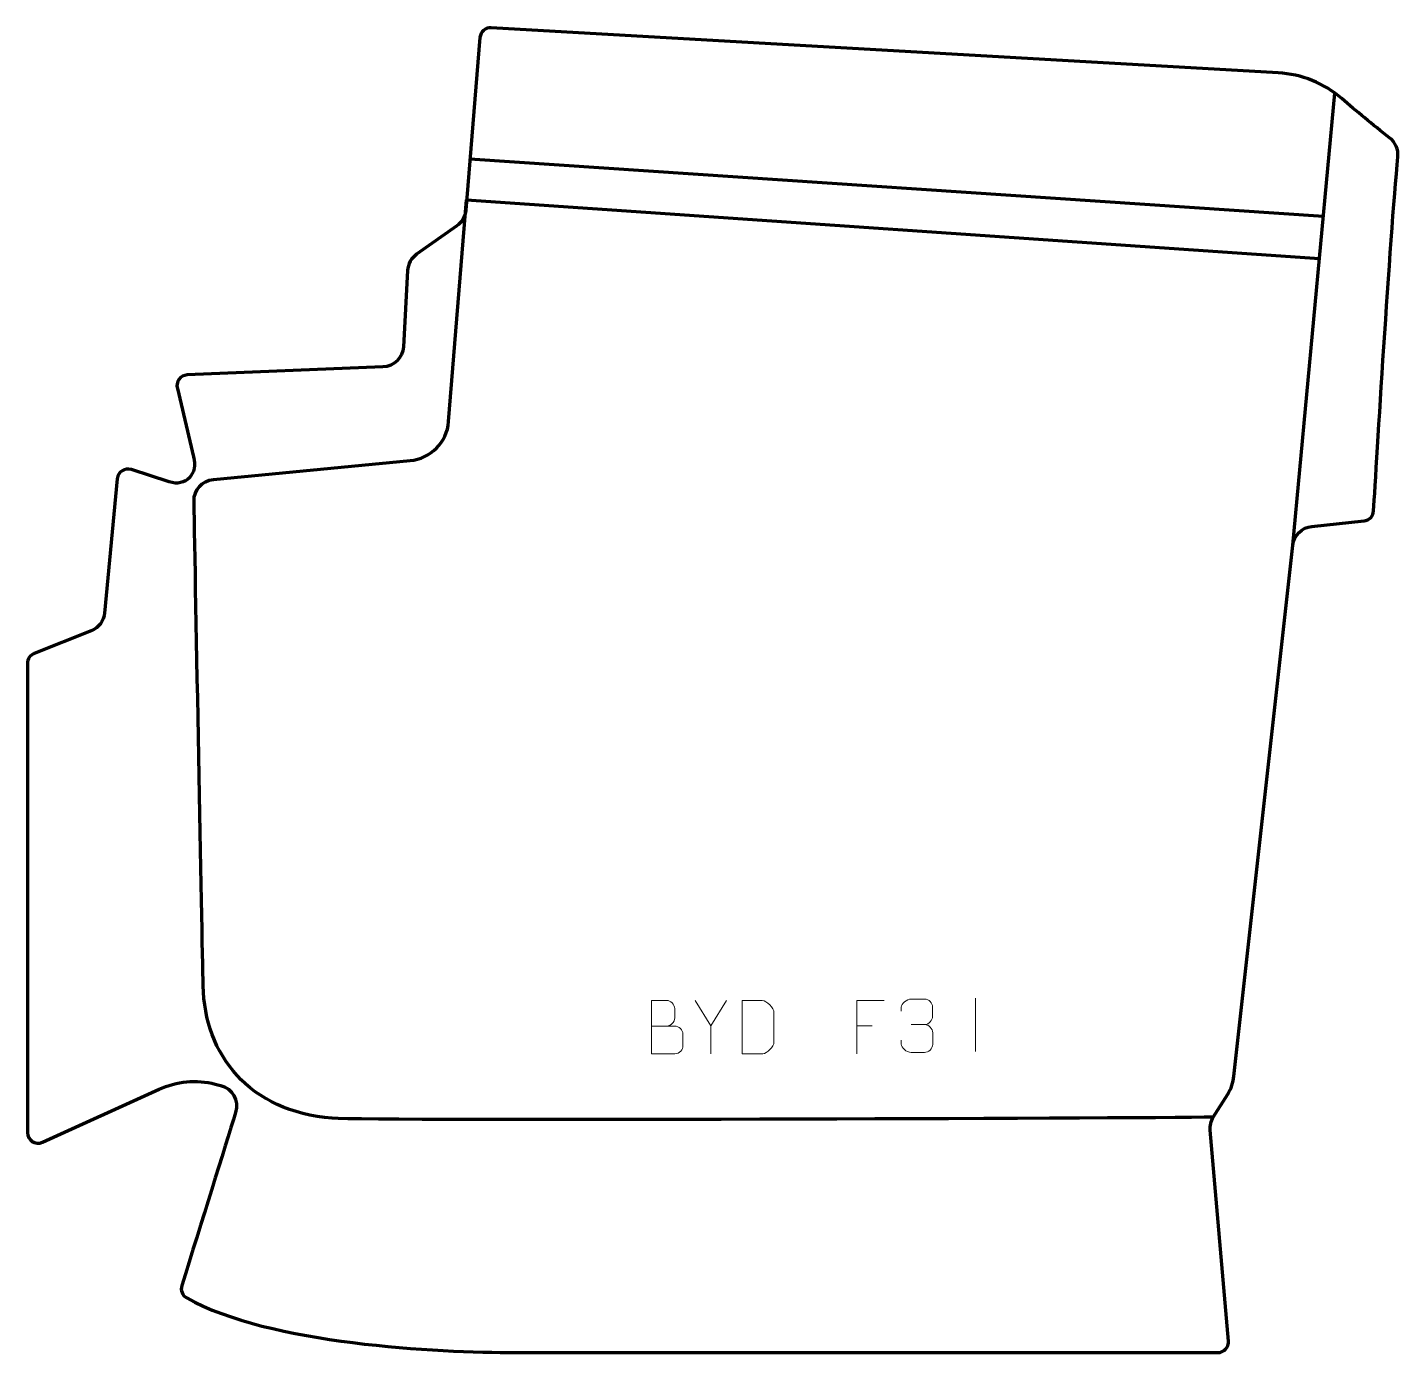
# Model space of a CAD drawing. Header units: millimetres. Extents: x -321 to 321, y -310 to 310.
import ezdxf

# ---------------------------------------------------------------- set-up
doc = ezdxf.new("R2010")
doc.units = ezdxf.units.MM
doc.header["$MEASUREMENT"] = 0
for name, color, linetype in [('layer 1', 7, 'Continuous'), ('layer 2', 7, 'Continuous'), ('layer 3', 7, 'Continuous')]:
    doc.layers.add(name, color=color, linetype=linetype)

msp = doc.modelspace()

# ---------------------------------------------------------------- linework, layer by layer
at = {"layer": 'layer 1', "color": 250, "lineweight": 9}
for points, knots in [([(-28.6824, -157.1864), (-25.0438, -157.186), (-21.4567, -157.186), (-17.8173, -157.1864), (-17.8173, -157.1864), (-15.8419, -157.2037), (-13.9183, -158.9398), (-13.9183, -160.9894), (-13.9183, -160.9894), (-13.9187, -162.118), (-13.9187, -165.1674), (-13.9183, -166.2963), (-13.9183, -166.2963), (-13.9007, -168.1542), (-15.4428, -170.1681), (-17.7643, -170.1512), (-17.7643, -170.1512), (-21.4041, -170.1508), (-25.0435, -170.1508), (-28.6824, -170.1512), (-28.6824, -170.1512), (-28.6824, -161.8329), (-28.6824, -153.5151), (-28.6824, -145.1976), (-28.6824, -145.1976), (-26.3087, -145.1976), (-23.9346, -145.1976), (-21.5604, -145.1976), (-21.5604, -145.1976), (-19.8796, -145.18), (-17.7828, -147.0905), (-17.7651, -149.0529), (-17.7651, -149.0529), (-17.7655, -151.119), (-17.7655, -151.265), (-17.7651, -153.3315), (-17.7651, -153.3315), (-17.7478, -155.3976), (-19.6023, -157.2037), (-21.6123, -157.1864)], [0, 0, 0, 0, 0.09090909, 0.09090909, 0.09090909, 0.09090909, 0.18181818, 0.18181818, 0.18181818, 0.18181818, 0.27272727, 0.27272727, 0.27272727, 0.27272727, 0.36363636, 0.36363636, 0.36363636, 0.36363636, 0.45454545, 0.45454545, 0.45454545, 0.45454545, 0.54545455, 0.54545455, 0.54545455, 0.54545455, 0.63636364, 0.63636364, 0.63636364, 0.63636364, 0.72727273, 0.72727273, 0.72727273, 0.72727273, 0.81818182, 0.81818182, 0.81818182, 0.81818182, 1, 1, 1, 1]), ([(6.4122, -145.2049), (6.4122, -145.2049), (-0.9102, -157.1036), (-0.9102, -157.1036), (-0.9102, -157.1036), (-0.9102, -157.1036), (-0.9095, -170.1585), (-0.9095, -170.1585)], [0, 0, 0, 0, 0.33333333, 0.33333333, 0.33333333, 0.33333333, 1, 1, 1, 1]), ([(13.8396, -170.1284), (16.1714, -170.128), (21.1216, -170.152), (23.4531, -170.1523), (23.4531, -170.1523), (25.3781, -170.2577), (28.6967, -166.7161), (28.6855, -164.6988), (28.6855, -164.6988), (28.6851, -158.9287), (28.6851, -156.759), (28.6855, -150.9897), (28.6855, -150.9897), (28.6812, -148.8516), (25.3067, -145.1915), (23.1543, -145.205), (23.1543, -145.205), (20.8286, -145.205), (16.1043, -145.205), (13.7782, -145.205), (13.7782, -145.205), (13.7786, -150.9519), (13.8399, -164.3811), (13.8396, -170.1284)], [0, 0, 0, 0, 0.14285714, 0.14285714, 0.14285714, 0.14285714, 0.28571429, 0.28571429, 0.28571429, 0.28571429, 0.42857143, 0.42857143, 0.42857143, 0.42857143, 0.57142857, 0.57142857, 0.57142857, 0.57142857, 0.71428571, 0.71428571, 0.71428571, 0.71428571, 1, 1, 1, 1]), ([(80.2636, -145.1975), (80.2636, -145.1975), (67.3896, -145.1975), (67.3896, -145.1975), (67.3896, -145.1975), (67.3896, -145.1975), (67.3896, -170.1511), (67.3896, -170.1511)], [0, 0, 0, 0, 0.33333333, 0.33333333, 0.33333333, 0.33333333, 1, 1, 1, 1]), ([(88.1931, -150.2847), (88.1931, -150.2847), (88.1931, -148.4275), (88.1931, -148.4275), (88.1931, -148.4275), (88.1788, -146.6856), (90.8433, -144.5675), (92.9024, -144.5902), (92.9024, -144.5902), (94.9665, -144.5902), (97.0305, -144.5902), (99.0942, -144.5902), (99.0942, -144.5902), (101.2887, -144.5814), (102.887, -146.4282), (102.9314, -148.3403), (102.9314, -148.3403), (102.931, -149.7754), (102.931, -151.2105), (102.9314, -152.646), (102.9314, -152.646), (102.8828, -154.2995), (101.2802, -156.5295), (99.0819, -156.5195), (99.0819, -156.5195), (101.2856, -156.5307), (102.8936, -158.3339), (102.9476, -160.3934), (102.9476, -160.3934), (102.9472, -162.1781), (102.9472, -163.9628), (102.9476, -165.7479), (102.9476, -165.7479), (102.9577, -167.8093), (100.9028, -169.5724), (99.0819, -169.5643), (99.0819, -169.5643), (97.0166, -169.564), (94.9514, -169.564), (92.8858, -169.5643), (92.8858, -169.5643), (90.7172, -169.5528), (88.1862, -167.1526), (88.1676, -165.6908), (88.1676, -165.6908), (88.1676, -165.6908), (88.1676, -163.7822), (88.1676, -163.7822)], [0, 0, 0, 0, 0.07692308, 0.07692308, 0.07692308, 0.07692308, 0.15384615, 0.15384615, 0.15384615, 0.15384615, 0.23076923, 0.23076923, 0.23076923, 0.23076923, 0.30769231, 0.30769231, 0.30769231, 0.30769231, 0.38461538, 0.38461538, 0.38461538, 0.38461538, 0.46153846, 0.46153846, 0.46153846, 0.46153846, 0.53846154, 0.53846154, 0.53846154, 0.53846154, 0.61538462, 0.61538462, 0.61538462, 0.61538462, 0.69230769, 0.69230769, 0.69230769, 0.69230769, 0.76923077, 0.76923077, 0.76923077, 0.76923077, 0.84615385, 0.84615385, 0.84615385, 0.84615385, 1, 1, 1, 1])]:
    msp.add_open_spline(points, degree=3, knots=knots, dxfattribs=at)
for points in [[(-0.9102, -157.1036), (-0.9102, -157.1036), (-8.2311, -145.2049), (-8.2311, -145.2049)], [(123.0418, -144.133), (123.0418, -144.133), (123.0418, -169.1071), (123.0418, -169.1071)], [(67.3896, -157.0772), (67.3896, -157.0772), (74.5577, -157.0772), (74.5577, -157.0772)], [(92.9028, -156.5299), (92.9028, -156.5299), (99.0992, -156.5299), (99.0992, -156.5299)]]:
    msp.add_open_spline(points, degree=3, dxfattribs=at)
at = {"layer": 'layer 2', "color": 12, "lineweight": 200}
msp.add_open_spline([(294.464, 276.8109), (301.037, 271.1282), (308.858, 264.5346), (316.7846, 258.5003), (316.7846, 258.5003), (319.5197, 256.4181), (320.9738, 253.0681), (320.6479, 249.6513), (320.6479, 249.6513), (316.9681, 211.1053), (310.6283, 106.2065), (309.2941, 83.8648), (309.2941, 83.8648), (309.1484, 81.4282), (307.2564, 79.4582), (304.8226, 79.2045), (304.8226, 79.2045), (304.8226, 79.2045), (280.4263, 76.6624), (280.4263, 76.6624), (280.4263, 76.6624), (275.7509, 76.1755), (272.0471, 72.5059), (271.5268, 67.8464), (271.5268, 67.8464), (271.5268, 67.8464), (243.9494, -180.6743), (243.9494, -180.6743), (243.9494, -180.6743), (243.6178, -183.6449), (242.6208, -186.5037), (241.0323, -189.0387), (241.0323, -189.0387), (241.0323, -189.0387), (234.2794, -199.8149), (234.2794, -199.8149), (234.2794, -199.8149), (233.1325, -201.6449), (232.6118, -203.7964), (232.7953, -205.9472), (232.7953, -205.9472), (232.7953, -205.9472), (241.3438, -304.5899), (241.3438, -304.5899), (241.3438, -304.5899), (241.5921, -307.5007), (239.2906, -309.9999), (236.3619, -309.9999), (236.3619, -309.9999), (236.3619, -309.9999), (-92.0668, -309.9999), (-92.0668, -309.9999), (-92.0668, -309.9999), (-128.7667, -309.9999), (-207.4964, -306.0677), (-246.1281, -284.4528), (-246.1281, -284.4528), (-248.1876, -283.3001), (-249.1605, -280.8709), (-248.4599, -278.6219), (-248.4599, -278.6219), (-239.4052, -249.5601), (-228.4959, -214.48), (-223.2406, -197.5782), (-223.2406, -197.5782), (-221.5402, -192.1086), (-224.797, -186.3393), (-230.3674, -184.9506), (-230.3674, -184.9506), (-230.3674, -184.9506), (-232.7811, -184.3486), (-232.7811, -184.3486), (-232.7811, -184.3486), (-241.5659, -182.1579), (-250.8355, -183.0056), (-259.0747, -186.7517), (-259.0747, -186.7517), (-259.0747, -186.7517), (-313.619, -211.5519), (-313.619, -211.5519), (-313.619, -211.5519), (-316.9299, -213.0575), (-320.6929, -210.6434), (-320.6929, -207.0144), (-320.6929, -207.0144), (-320.6929, -207.0144), (-320.6929, 12.4786), (-320.6929, 12.4786), (-320.6929, 12.4786), (-320.6929, 14.5179), (-319.4483, 16.3514), (-317.55, 17.1089), (-317.55, 17.1089), (-317.55, 17.1089), (-290.8303, 27.7686), (-290.8303, 27.7686), (-290.8303, 27.7686), (-287.3498, 29.1573), (-284.94, 32.3708), (-284.5886, 36.0937), (-284.5886, 36.0937), (-284.5886, 36.0937), (-278.6521, 98.9471), (-278.6521, 98.9471), (-278.6521, 98.9471), (-278.3476, 102.1655), (-275.101, 104.2496), (-272.0382, 103.1918), (-272.0382, 103.1918), (-272.0382, 103.1918), (-254.3386, 97.507), (-254.3386, 97.507), (-254.3386, 97.507), (-246.641, 94.8495), (-240.6575, 101.3964), (-242.9841, 109.1821), (-242.9841, 109.1821), (-242.9841, 109.1821), (-250.5223, 141.1048), (-250.5223, 141.1048), (-250.5223, 141.1048), (-251.454, 144.2215), (-249.193, 147.3789), (-245.9344, 147.5116), (-245.9344, 147.5116), (-245.9344, 147.5116), (-154.2986, 151.2423), (-154.2986, 151.2423), (-154.2986, 151.2423), (-149.1498, 151.452), (-145.004, 155.5289), (-144.721, 160.6606), (-144.721, 160.6606), (-144.721, 160.6606), (-142.7515, 196.415), (-142.7515, 196.415), (-142.7515, 196.415), (-142.5839, 199.4542), (-141.0342, 202.2507), (-138.5428, 204.0089), (-138.5428, 204.0089), (-138.5428, 204.0089), (-119.7856, 217.2483), (-119.7856, 217.2483), (-119.7856, 217.2483), (-117.3737, 218.9509), (-115.8398, 221.6306), (-115.5964, 224.5685), (-115.5964, 224.5685), (-115.5964, 224.5685), (-108.9007, 305.4237), (-108.9007, 305.4237), (-108.9007, 305.4237), (-108.6774, 308.12), (-106.3388, 310.147), (-103.6309, 309.9918), (-103.6309, 309.9918), (-103.6309, 309.9918), (264.6063, 288.8941), (264.6063, 288.8941), (264.6063, 288.8941), (275.6232, 288.2629), (286.1258, 284.02), (294.464, 276.8109)], degree=3, knots=[0, 0, 0, 0, 0.02380952, 0.02380952, 0.02380952, 0.02380952, 0.04761905, 0.04761905, 0.04761905, 0.04761905, 0.07142857, 0.07142857, 0.07142857, 0.07142857, 0.0952381, 0.0952381, 0.0952381, 0.0952381, 0.11904762, 0.11904762, 0.11904762, 0.11904762, 0.14285714, 0.14285714, 0.14285714, 0.14285714, 0.16666667, 0.16666667, 0.16666667, 0.16666667, 0.19047619, 0.19047619, 0.19047619, 0.19047619, 0.21428571, 0.21428571, 0.21428571, 0.21428571, 0.23809524, 0.23809524, 0.23809524, 0.23809524, 0.26190476, 0.26190476, 0.26190476, 0.26190476, 0.28571429, 0.28571429, 0.28571429, 0.28571429, 0.30952381, 0.30952381, 0.30952381, 0.30952381, 0.33333333, 0.33333333, 0.33333333, 0.33333333, 0.35714286, 0.35714286, 0.35714286, 0.35714286, 0.38095238, 0.38095238, 0.38095238, 0.38095238, 0.4047619, 0.4047619, 0.4047619, 0.4047619, 0.42857143, 0.42857143, 0.42857143, 0.42857143, 0.45238095, 0.45238095, 0.45238095, 0.45238095, 0.47619048, 0.47619048, 0.47619048, 0.47619048, 0.5, 0.5, 0.5, 0.5, 0.52380952, 0.52380952, 0.52380952, 0.52380952, 0.54761905, 0.54761905, 0.54761905, 0.54761905, 0.57142857, 0.57142857, 0.57142857, 0.57142857, 0.5952381, 0.5952381, 0.5952381, 0.5952381, 0.61904762, 0.61904762, 0.61904762, 0.61904762, 0.64285714, 0.64285714, 0.64285714, 0.64285714, 0.66666667, 0.66666667, 0.66666667, 0.66666667, 0.69047619, 0.69047619, 0.69047619, 0.69047619, 0.71428571, 0.71428571, 0.71428571, 0.71428571, 0.73809524, 0.73809524, 0.73809524, 0.73809524, 0.76190476, 0.76190476, 0.76190476, 0.76190476, 0.78571429, 0.78571429, 0.78571429, 0.78571429, 0.80952381, 0.80952381, 0.80952381, 0.80952381, 0.83333333, 0.83333333, 0.83333333, 0.83333333, 0.85714286, 0.85714286, 0.85714286, 0.85714286, 0.88095238, 0.88095238, 0.88095238, 0.88095238, 0.9047619, 0.9047619, 0.9047619, 0.9047619, 0.92857143, 0.92857143, 0.92857143, 0.92857143, 0.95238095, 0.95238095, 0.95238095, 0.95238095, 1, 1, 1, 1], dxfattribs=at)
at = {"layer": 'layer 3', "color": 142, "lineweight": 200}
for points in [[(271.5267, 67.8463), (271.5267, 67.8463), (291.187, 279.411), (291.187, 279.411)], [(-113.605, 248.6166), (-113.605, 248.6166), (285.8368, 221.8374), (285.8368, 221.8374)]]:
    msp.add_open_spline(points, degree=3, dxfattribs=at)
msp.add_open_spline([(234.2794, -199.8149), (199.0182, -200.4109), (-159.0259, -201.7859), (-178.1038, -200.3223), (-178.1038, -200.3223), (-216.9506, -197.3421), (-237.7776, -170.5997), (-238.4658, -138.3305), (-238.4658, -138.3305), (-238.988, -113.8639), (-241.9816, 47.9088), (-242.7316, 88.4997), (-242.7316, 88.4997), (-242.8279, 93.7081), (-238.8892, 98.1101), (-233.6906, 98.6087), (-233.6906, 98.6087), (-233.6906, 98.6087), (-141.5899, 107.4411), (-141.5899, 107.4411), (-141.5899, 107.4411), (-131.9407, 108.3665), (-124.3465, 116.0594), (-123.5686, 125.6959), (-123.5686, 125.6959), (-123.5686, 125.6959), (-115.1855, 229.5322), (-115.1855, 229.5322), (-115.1855, 229.5322), (-115.1855, 229.5322), (283.9952, 202.017), (283.9952, 202.017)], degree=3, knots=[0, 0, 0, 0, 0.11111111, 0.11111111, 0.11111111, 0.11111111, 0.22222222, 0.22222222, 0.22222222, 0.22222222, 0.33333333, 0.33333333, 0.33333333, 0.33333333, 0.44444444, 0.44444444, 0.44444444, 0.44444444, 0.55555556, 0.55555556, 0.55555556, 0.55555556, 0.66666667, 0.66666667, 0.66666667, 0.66666667, 0.77777778, 0.77777778, 0.77777778, 0.77777778, 1, 1, 1, 1], dxfattribs=at)

doc.saveas('drawing.dxf')
